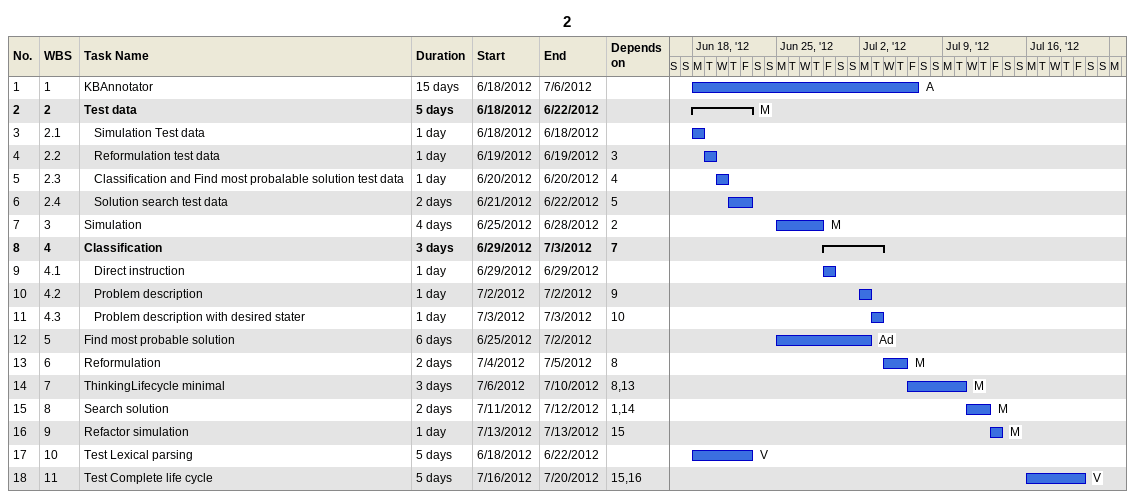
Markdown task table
2

| ID | WBS | Task | Duration | Start | Finish | Predecessors | Resources |
|---|---|---|---|---|---|---|---|
| 1 | 1 | KBAnnotator | 15d | 2012-06-18 | 2012-07-06 |  | A |
| 2 | 2 | **Test data** | 5d | 2012-06-18 | 2012-06-22 |  | M |
| 3 | 2.1 | Simulation Test data | 1d | 2012-06-18 | 2012-06-18 |  |  |
| 4 | 2.2 | Reformulation test data | 1d | 2012-06-19 | 2012-06-19 | 3 |  |
| 5 | 2.3 | Classification and Find most probalable solution test data | 1d | 2012-06-20 | 2012-06-20 | 4 |  |
| 6 | 2.4 | Solution search test data | 2d | 2012-06-21 | 2012-06-22 | 5 |  |
| 7 | 3 | Simulation | 4d | 2012-06-25 | 2012-06-28 | 2 | M |
| 8 | 4 | **Classification** | 3d | 2012-06-29 | 2012-07-03 | 7 |  |
| 9 | 4.1 | Direct instruction | 1d | 2012-06-29 | 2012-06-29 |  |  |
| 10 | 4.2 | Problem description | 1d | 2012-07-02 | 2012-07-02 | 9 |  |
| 11 | 4.3 | Problem description with desired stater | 1d | 2012-07-03 | 2012-07-03 | 10 |  |
| 12 | 5 | Find most probable solution | 6d | 2012-06-25 | 2012-07-02 |  | Ad |
| 13 | 6 | Reformulation | 2d | 2012-07-04 | 2012-07-05 | 8 | M |
| 14 | 7 | ThinkingLifecycle minimal | 3d | 2012-07-06 | 2012-07-10 | 8, 13 | M |
| 15 | 8 | Search solution | 2d | 2012-07-11 | 2012-07-12 | 1, 14 | M |
| 16 | 9 | Refactor simulation | 1d | 2012-07-13 | 2012-07-13 | 15 | M |
| 17 | 10 | Test Lexical parsing | 5d | 2012-06-18 | 2012-06-22 |  | V |
| 18 | 11 | Test Complete life cycle | 5d | 2012-07-16 | 2012-07-20 | 15, 16 | V |
